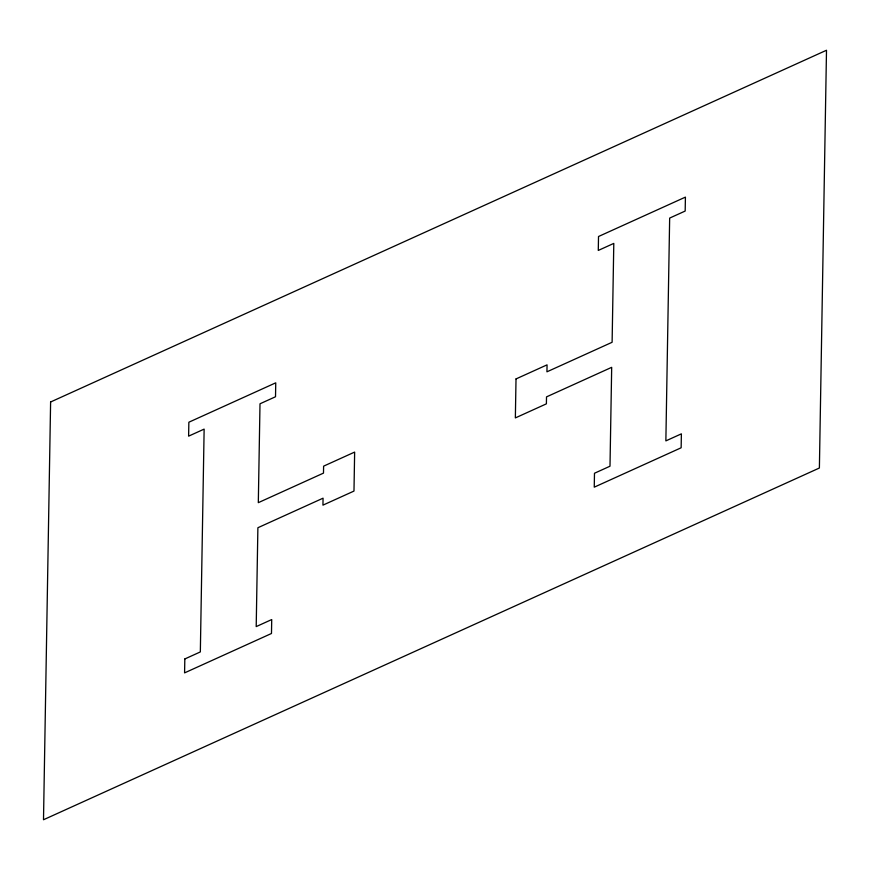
<?xml version="1.0" encoding="UTF-8"?>
<svg xmlns="http://www.w3.org/2000/svg" width="870" height="870" viewBox="0 0 870 870"><rect width="100%" height="100%" fill="white"/><g stroke="black" fill="none" stroke-linecap="round" stroke-linejoin="round"><path stroke-width="1.3" d="M50.612 401.983L43.5 819.747L819.388 468.016L826.5 50.253L50.612 401.983M184.821 658.96L184.581 672.88L271.483 633.49L271.723 619.56L256.204 626.596L257.89 527.731L323.064 498.184L322.944 505.144L353.981 491.071L354.645 452.085L323.607 466.157L323.488 473.117L258.314 502.664L260 403.789L275.518 396.753L275.746 382.833L188.855 422.222L188.616 436.153L204.135 429.117L200.339 651.924L184.821 658.96M516.019 378.928L515.355 417.915L546.393 403.843L546.512 396.883L611.686 367.336L610 466.211L594.482 473.247L594.254 487.167L681.145 447.778L681.384 433.847L665.865 440.883L669.661 218.076L685.179 211.051L685.419 197.12L598.516 236.509L598.277 250.44L613.796 243.404L612.11 342.28L546.936 371.816L547.056 364.856L516.019 378.928"/></g></svg>
